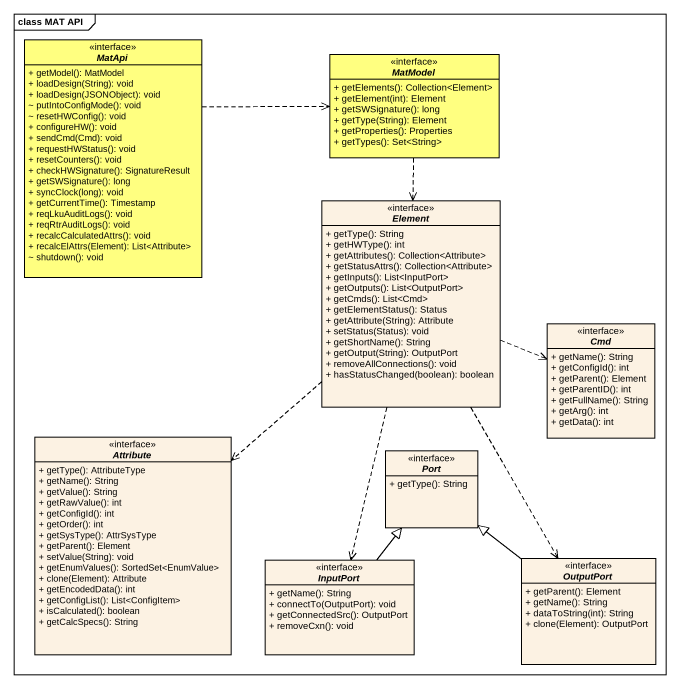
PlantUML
@startuml
mainframe class MAT API
hide circle
hide empty members
skinparam classAttributeIconSize 0
interface MatApi <<interface>> #FFFF80 {
  + getModel(): MatModel
  + loadDesign(String): void
  + loadDesign(JSONObject): void
  ~ putIntoConfigMode(): void
  ~ resetHWConfig(): void
  + configureHW(): void
  + sendCmd(Cmd): void
  + requestHWStatus(): void
  + resetCounters(): void
  + checkHWSignature(): SignatureResult
  + getSWSignature(): long
  + syncClock(long): void
  + getCurrentTime(): Timestamp
  + reqLkuAuditLogs(): void
  + reqRtrAuditLogs(): void
  + recalcCalculatedAttrs(): void
  + recalcElAttrs(Element): List<Attribute>
  ~ shutdown(): void
}
interface MatModel <<interface>> #FFFF80 {
  + getElements(): Collection<Element>
  + getElement(int): Element
  + getSWSignature(): long
  + getType(String): Element
  + getProperties(): Properties
  + getTypes(): Set<String>
}
interface Element <<interface>> {
  + getType(): String
  + getHWType(): int
  + getAttributes(): Collection<Attribute>
  + getStatusAttrs(): Collection<Attribute>
  + getInputs(): List<InputPort>
  + getOutputs(): List<OutputPort>
  + getCmds(): List<Cmd>
  + getElementStatus(): Status
  + getAttribute(String): Attribute
  + setStatus(Status): void
  + getShortName(): String
  + getOutput(String): OutputPort
  + removeAllConnections(): void
  + hasStatusChanged(boolean): boolean
}
interface Cmd <<interface>> {
  + getName(): String
  + getConfigId(): int
  + getParent(): Element
  + getParentID(): int
  + getFullName(): String
  + getArg(): int
  + getData(): int
}
interface Attribute <<interface>> {
  + getType(): AttributeType
  + getName(): String
  + getValue(): String
  + getRawValue(): int
  + getConfigId(): int
  + getOrder(): int
  + getSysType(): AttrSysType
  + getParent(): Element
  + setValue(String): void
  + getEnumValues(): SortedSet<EnumValue>
  + clone(Element): Attribute
  + getEncodedData(): int
  + getConfigList(): List<ConfigItem>
  + isCalculated(): boolean
  + getCalcSpecs(): String
}
interface "Port" as Port_ <<interface>> {
  + getType(): String
}
interface InputPort <<interface>> {
  + getName(): String
  + connectTo(OutputPort): void
  + getConnectedSrc(): OutputPort
  + removeCxn(): void
}
interface OutputPort <<interface>> {
  + getParent(): Element
  + getName(): String
  + dataToString(int): String
  + clone(Element): OutputPort
}
MatApi .right.> MatModel
MatModel ..> Element
Element .right.> Cmd
Element ..> Attribute
Element ..> InputPort
Element ..> OutputPort
InputPort -up-|> Port_
OutputPort -up-|> Port_
@enduml
